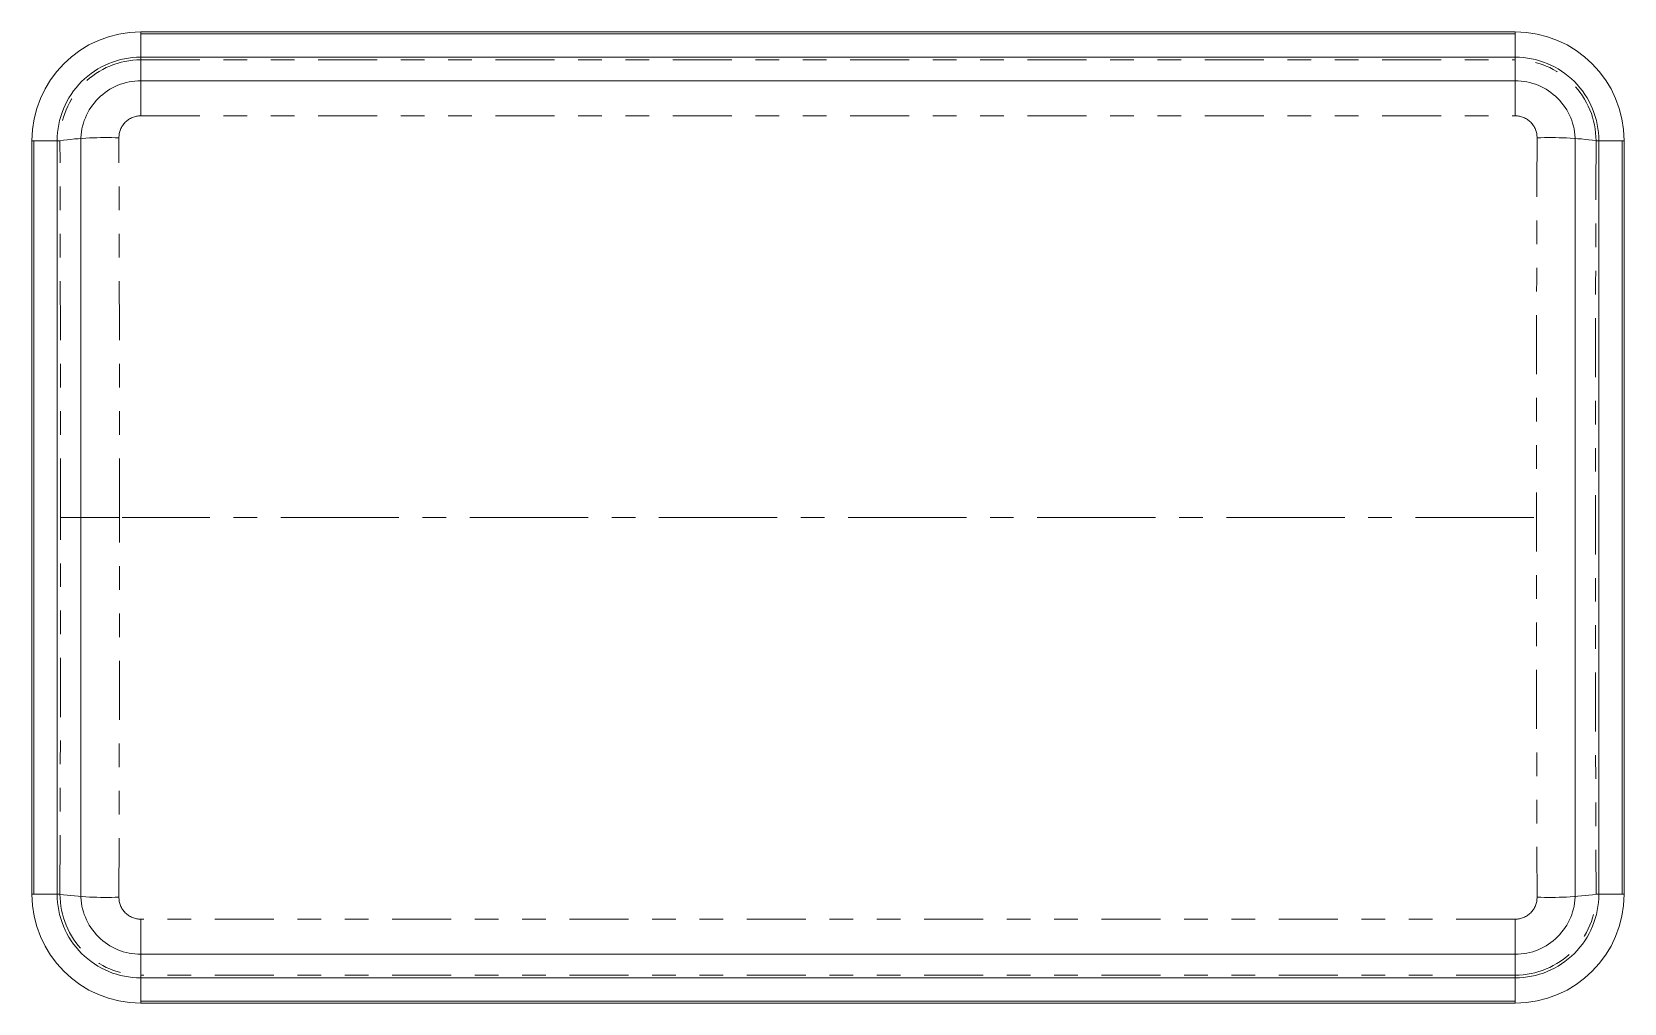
# Model space of a CAD drawing. Extents: x 1.14 to 7.88, y 3.91 to 8.02.
import ezdxf

# ---------------------------------------------------------------- set-up
doc = ezdxf.new("R2010")
doc.units = 0
doc.header["$MEASUREMENT"] = 0
doc.linetypes.add('CENTERX2', pattern=[0.8, 0.5, -0.1, 0.1, -0.1])
doc.linetypes.add('PHANTOM', pattern=[0.5, 0.25, -0.05, 0.05, -0.05, 0.05, -0.05])
doc.layers.get('0').update_dxf_attribs({"lineweight": 0})
doc.layers.add('inner limit', color=7, linetype='Continuous', lineweight=0)

msp = doc.modelspace()

# ---------------------------------------------------------------- linework, layer by layer
at = {"color": 7, "linetype": 'Continuous'}
for p, q in [((1.604, 8.0225), (7.417, 8.0225)), ((7.417, 8.0139), (1.604, 8.0139)), ((1.1433, 7.5618), (1.1433, 4.3738)), ((1.1519, 7.5618), (1.1519, 4.3738)), ((7.869, 4.3738), (7.869, 7.5618)), ((7.8777, 7.5618), (7.8777, 4.3738)), ((1.604, 3.9218), (7.417, 3.9218)), ((7.417, 3.9131), (1.604, 3.9131))]:
    msp.add_line(p, q, dxfattribs=at)
at = {"color": 7, "linetype": 'PHANTOM'}
for p, q in [((1.604, 8.0225), (1.604, 8.014)), ((7.417, 8.014), (7.417, 8.0225)), ((1.604, 8.0129), (1.604, 7.9156)), ((7.417, 8.0129), (7.417, 7.9156)), ((1.604, 7.904), (1.604, 7.9156)), ((1.604, 7.904), (7.417, 7.904)), ((1.604, 7.6673), (1.604, 7.904)), ((7.417, 7.904), (7.417, 7.9156)), ((7.417, 7.6673), (7.417, 7.904)), ((1.604, 7.6673), (7.417, 7.6673)), ((1.1518, 7.5618), (1.1433, 7.5618)), ((1.1529, 7.5618), (1.2502, 7.5618)), ((1.2621, 7.5618), (1.2502, 7.5618)), ((7.7588, 7.5618), (7.7708, 7.5618)), ((7.8681, 7.5618), (7.7708, 7.5618)), ((7.8691, 7.5618), (7.8777, 7.5618)), ((1.5142, 5.9678), (1.2648, 5.9678)), ((1.1433, 4.3738), (1.1518, 4.3738)), ((1.1529, 4.3738), (1.2502, 4.3738)), ((1.2621, 4.3738), (1.2502, 4.3738)), ((7.7588, 4.3738), (7.7708, 4.3738)), ((7.8681, 4.3738), (7.7708, 4.3738)), ((7.8691, 4.3738), (7.8777, 4.3738)), ((7.417, 4.2683), (1.604, 4.2683)), ((1.604, 4.0317), (1.604, 4.2683)), ((7.417, 4.2683), (7.417, 4.0317)), ((1.604, 4.02), (1.604, 4.0317)), ((7.417, 4.0317), (1.604, 4.0317)), ((1.604, 4.02), (1.604, 3.9227)), ((7.417, 4.0317), (7.417, 4.02)), ((7.417, 3.9227), (7.417, 4.02)), ((1.604, 3.9131), (1.604, 3.9217)), ((7.417, 3.9217), (7.417, 3.9131))]:
    msp.add_line(p, q, dxfattribs=at)
at = {"color": 7, "linetype": 'CENTERX2'}
msp.add_line((7.4957, 5.9678), (1.5252, 5.9678), dxfattribs=at)
at = {"color": 7, "linetype": 'Continuous', "lineweight": 0, "flags": 128}
msp.add_lwpolyline([(7.417, 4.12, 0.414214), (7.6708, 4.3738), (7.6708, 7.5618, 0.414214), (7.417, 7.8156), (1.604, 7.8156, 0.414214), (1.3502, 7.5618), (1.3502, 4.3738, 0.414214), (1.604, 4.12)], format="xyb", close=True, dxfattribs=at)
at = {"color": 7, "linetype": 'PHANTOM', "flags": 128}
for points in [[(1.2648, 5.9678), (1.2642, 6.7651), (1.2621, 7.5618)], [(1.5142, 5.9678), (1.5135, 6.771), (1.5115, 7.5739)], [(1.2621, 4.3738), (1.2642, 5.1706), (1.2648, 5.9678)], [(1.5115, 4.3618), (1.5135, 5.1647), (1.5142, 5.9678)]]:
    msp.add_lwpolyline(points, dxfattribs=at)
at = {"color": 7, "linetype": 'Continuous'}
for centre, start, end in [((1.604, 7.5618), 90, 180), ((7.417, 7.5618), 0, 90), ((1.604, 4.3738), 180, 270), ((7.417, 4.3738), 270, 0)]:
    msp.add_arc(centre, 0.4607, start, end, dxfattribs=at)
at = {"color": 7, "linetype": 'PHANTOM'}
for centre, radius, start, end in [((1.604, 7.5621), 0.3418, 90.00078, 180.05316), ((7.417, 7.5621), 0.3418, 359.94709, 89.99897), ((1.6043, 7.5745), 0.0928, 90.22049, 180.40998), ((7.4166, 7.5745), 0.0928, 359.59024, 89.77929), ((1.4518, 6.2231), 1.3521, 87.46713, 98.06232), ((487.6964, 5.9678), 480.1897, 179.808368, 180.191632), ((7.5692, 6.2231), 1.3521, 81.93768, 92.53287), ((480.4125, 5.9678), 472.6564, 179.806774, 180.193226), ((1.604, 4.3735), 0.3418, 179.94709, 269.99897), ((1.4518, 5.7126), 1.3521, 261.93768, 272.53287), ((1.6043, 4.3611), 0.0928, 179.59023, 269.7793), ((7.417, 4.3735), 0.3418, 270.00078, 0.05316), ((7.4166, 4.3611), 0.0928, 270.22048, 0.40999), ((7.5692, 5.7126), 1.3521, 267.46713, 278.06232)]:
    msp.add_arc(centre, radius, start, end, dxfattribs=at)
at = {"layer": 'inner limit', "color": 7, "linetype": 'Continuous', "flags": 128}
msp.add_lwpolyline([(1.604, 7.9156, 0.414214), (1.2502, 7.5618), (1.2502, 4.3738, 0.414214), (1.604, 4.02), (7.417, 4.02, 0.414214), (7.7708, 4.3738), (7.7708, 7.5618, 0.414214), (7.417, 7.9156)], format="xyb", close=True, dxfattribs=at)

doc.saveas('drawing.dxf')
